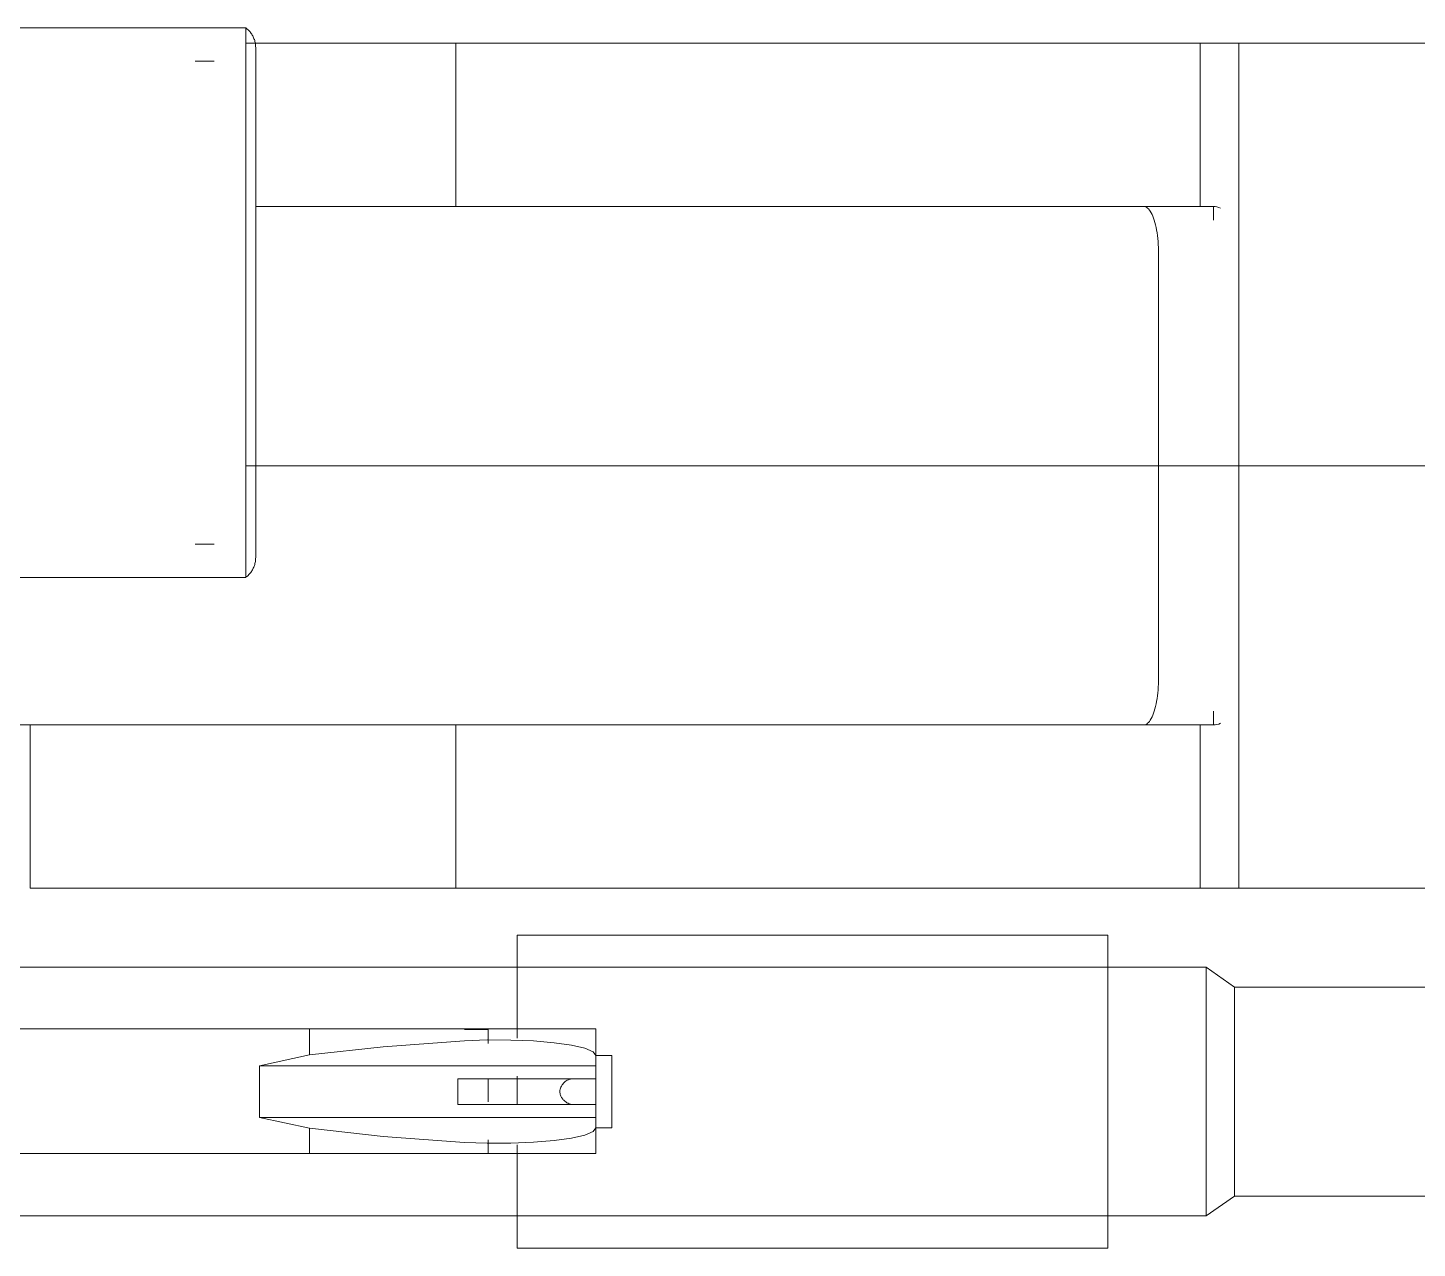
# Model space of a CAD drawing. Header units: inches. Extents: x -10318 to -7858, y -1627 to -453.
# Drawn here: x -8839.549 to -8836.228, y -578.41 to -575.494 of the extents above; entities that cross this region are included whole.
import ezdxf

# ---------------------------------------------------------------- set-up
doc = ezdxf.new("R2010")
doc.units = ezdxf.units.IN
doc.header["$MEASUREMENT"] = 0
doc.layers.add('A-GENM', color=13, linetype='Continuous', lineweight=9)

# ---------------------------------------------------------------- blocks, each defined once
blk = doc.blocks.new('Plasma_Rifle_Gun_19964 - Plasma_Rifle_Gun_19964-5158450-4-Lower')
at = {"layer": 'A-GENM'}
for p, q in [((0.18, 1.0094), (0.6821, 1.0094)), ((0.6821, 1.0094), (2.4612, 1.0094)), ((0.6821, 1.0094), (0.6821, 0.6194)), ((2.4612, 1.0094), (2.5536, 1.0094)), ((2.4612, 1.0094), (2.4612, 0.6194)), ((2.5536, 1.0094), (3.7241, 1.0094)), ((2.5536, 0), (2.5536, 1.0094)), ((2.3263, 0.6194), (0.2033, 0.6194)), ((2.3263, 0.6194), (0.2033, 0.6194)), ((0.2033, 0.6194), (2.3263, 0.6194)), ((2.4927, 0.6194), (2.3263, 0.6194)), ((2.4927, 0.6194), (2.3263, 0.6194)), ((2.3263, 0.6194), (2.4927, 0.6194)), ((2.4927, 0.5864), (2.4927, 0.6194)), ((2.4927, 0.6194), (2.4927, 0.5864)), ((2.3617, 0), (2.3617, 0.5068)), ((0.18, 0), (2.3617, 0)), ((2.3617, 0), (0.18, 0)), ((2.5571, 0), (2.3617, 0)), ((2.3617, -0.5068), (2.3617, 0)), ((2.3617, 0), (2.5571, 0)), ((3.7241, 0), (2.5536, 0)), ((2.5536, 0), (3.7241, 0)), ((2.5536, -1.0094), (2.5536, 0)), ((2.4927, -0.6194), (2.4927, -0.5864)), ((2.4927, -0.5864), (2.4927, -0.6194)), ((-0.8551, -0.6194), (2.3263, -0.6194)), ((-0.8551, -0.6194), (2.3263, -0.6194)), ((2.3263, -0.6194), (-0.8551, -0.6194)), ((-0.3354, -0.6194), (-0.3354, -1.0094)), ((0.6821, -0.6194), (0.6821, -1.0094)), ((2.3263, -0.6194), (2.4927, -0.6194)), ((2.3263, -0.6194), (2.4927, -0.6194)), ((2.4927, -0.6194), (2.3263, -0.6194)), ((2.4612, -0.6194), (2.4612, -1.0094)), ((0.6821, -1.0094), (-0.3354, -1.0094)), ((2.4612, -1.0094), (0.6821, -1.0094)), ((2.5536, -1.0094), (2.4612, -1.0094)), ((3.7241, -1.0094), (2.5536, -1.0094))]:
    blk.add_line(p, q, dxfattribs=at)
for centre, start_param, end_param in [((2.4927, 0.5068), 6.021386, 6.283185), ((2.4927, -0.5068), 3.141593, 3.403392)]:
    blk.add_ellipse(centre, major_axis=(0, 0.1126), ratio=0.572231, start_param=start_param, end_param=end_param, dxfattribs=at)
for points, knots in [([(2.3617, 0.5068), (2.3616, 0.5265), (2.3592, 0.5559), (2.3516, 0.5873), (2.3442, 0.6055), (2.3355, 0.6168), (2.3294, 0.6194), (2.3263, 0.6194)], [0, 0, 0, 0, 0.333333, 0.5, 0.666667, 0.833333, 1, 1, 1, 1]), ([(2.3263, -0.6194), (2.3294, -0.6194), (2.3355, -0.6168), (2.3442, -0.6055), (2.3516, -0.5873), (2.3592, -0.5559), (2.3616, -0.5265), (2.3617, -0.5068)], [0, 0, 0, 0, 0.166667, 0.333333, 0.5, 0.666667, 1, 1, 1, 1])]:
    blk.add_open_spline(points, degree=3, knots=knots, dxfattribs=at)
blk = doc.blocks.new('M4_Assault_Rifle_14308 - M4_Assault_Rifle_14308-V5-4-Lower')
at = {"layer": 'A-GENM'}
for p, q in [((9.18, 2.5417), (8.2845, 2.5417)), ((9.18, 2.5417), (9.18, 1.8851)), ((9.1045, 2.462), (9.0591, 2.462)), ((9.18, 1.8851), (9.18, 1.2286)), ((9.0591, 1.3083), (9.1045, 1.3083)), ((8.2845, 1.2286), (9.18, 1.2286)), ((11.2407, 0.3741), (9.8288, 0.3741)), ((9.8288, 0.1273), (9.8288, 0.3741)), ((11.2407, 0), (11.2407, 0.3741)), ((11.4754, 0.297), (8.3485, 0.297)), ((11.5428, 0.2498), (11.4754, 0.297)), ((11.4754, 0), (11.4754, 0.297)), ((12.4351, 0.2498), (11.5428, 0.2498)), ((11.5428, 0), (11.5428, 0.2498)), ((8.3485, 0.1498), (9.3324, 0.1498)), ((9.7027, 0.1498), (9.3324, 0.1498)), ((9.3324, 0.1498), (9.3324, 0.0875)), ((10.0168, 0.1498), (9.7027, 0.1498)), ((9.7593, 0.1498), (9.7027, 0.1498)), ((9.7593, 0.1482), (9.7027, 0.1482)), ((9.8288, 0.1498), (9.7593, 0.1498)), ((9.7593, 0.1498), (9.7593, 0.1151)), ((9.7593, 0.1151), (9.7593, 0.1482)), ((10.0168, 0.0865), (10.0168, 0.1498)), ((9.2131, 0.0615), (9.3324, 0.0875)), ((10.0165, 0.0865), (10.0165, -0.0865)), ((10.0168, 0.0865), (10.0168, 0.0615)), ((10.0546, 0.0865), (10.0168, 0.0865)), ((10.0546, 0), (10.0546, 0.0865)), ((9.2131, -0.0615), (9.2131, 0.0615)), ((9.2131, 0.0615), (10.0168, 0.0615)), ((9.8288, 0), (9.8288, 0.0371)), ((10.0168, 0.0615), (10.0168, 0.0308)), ((9.9619, 0.0308), (9.6872, 0.0308)), ((9.6872, 0.0308), (10.0168, 0.0308)), ((9.6872, 0), (9.6872, 0.0308)), ((9.6872, -0.0308), (9.6872, 0.0308)), ((9.7593, 0.0308), (9.7593, -0.0247)), ((9.7593, -0.0247), (9.7593, 0.0308)), ((9.9619, 0.0308), (10.0168, 0.0308)), ((10.0168, -0.0308), (10.0168, 0.0308)), ((9.6872, -0.0308), (9.6872, 0)), ((9.6872, -0.0308), (9.9619, -0.0308)), ((10.0168, -0.0308), (9.6872, -0.0308)), ((9.8288, -0.0298), (9.8288, 0)), ((10.0168, -0.0308), (9.9619, -0.0308)), ((10.0168, -0.0308), (10.0168, -0.0615)), ((10.0546, -0.0865), (10.0546, 0)), ((11.2407, -0.3741), (11.2407, 0)), ((11.4754, -0.297), (11.4754, 0)), ((11.5428, -0.2498), (11.5428, 0)), ((9.3324, -0.0875), (9.2131, -0.0615)), ((10.0168, -0.0615), (9.2131, -0.0615)), ((10.0168, -0.0615), (10.0168, -0.0865)), ((9.3324, -0.0875), (9.3324, -0.1482)), ((10.0168, -0.1482), (10.0168, -0.0865)), ((10.0168, -0.0865), (10.0546, -0.0865)), ((9.7593, -0.1151), (9.7593, -0.1482)), ((9.7593, -0.1482), (9.7593, -0.1151)), ((9.8288, -0.3741), (9.8288, -0.1273)), ((9.3324, -0.1482), (8.3485, -0.1482)), ((9.3324, -0.1482), (9.7027, -0.1482)), ((9.7027, -0.1482), (10.0168, -0.1482)), ((9.7027, -0.1482), (9.7593, -0.1482)), ((9.7593, -0.1482), (9.7027, -0.1482)), ((9.7593, -0.1482), (9.8288, -0.1482)), ((11.4754, -0.297), (11.5428, -0.2498)), ((11.5428, -0.2498), (12.4351, -0.2498)), ((8.3485, -0.297), (11.4754, -0.297)), ((9.8288, -0.3741), (11.2407, -0.3741))]:
    blk.add_line(p, q, dxfattribs=at)
at = {"layer": 'A-GENM', "flags": 128}
for points in [[(9.18, 2.5417), (9.1819, 2.5402), (9.1837, 2.5387), (9.1854, 2.5371), (9.1871, 2.5354), (9.1887, 2.5337), (9.1903, 2.5319), (9.1917, 2.5301), (9.1931, 2.5282), (9.1944, 2.5262), (9.1956, 2.5242), (9.1968, 2.5221), (9.1979, 2.52), (9.1988, 2.5179), (9.1997, 2.5157), (9.2005, 2.5135), (9.2013, 2.5112), (9.2019, 2.509), (9.2024, 2.5067), (9.2029, 2.5043), (9.2032, 2.502), (9.2035, 2.4997), (9.2036, 2.4973), (9.2037, 2.4949), (9.2037, 2.4945)], [(9.2037, 2.4945), (9.2037, 2.494), (9.2037, 2.4925), (9.2037, 2.4901), (9.2037, 2.4867), (9.2037, 2.4823), (9.2037, 2.477), (9.2037, 2.4707), (9.2037, 2.4635), (9.2037, 2.4554), (9.2037, 2.4464), (9.2037, 2.4364), (9.2037, 2.4256), (9.2037, 2.4139), (9.2037, 2.4014), (9.2037, 2.388), (9.2037, 2.3739), (9.2037, 2.3589), (9.2037, 2.3432), (9.2037, 2.3268), (9.2037, 2.3097), (9.2037, 2.2918), (9.2037, 2.2734), (9.2037, 2.2543), (9.2037, 2.2346), (9.2037, 2.2144), (9.2037, 2.1936), (9.2037, 2.1723), (9.2037, 2.1506), (9.2037, 2.1285), (9.2037, 2.1059), (9.2037, 2.083), (9.2037, 2.0598), (9.2037, 2.0364), (9.2037, 2.0126), (9.2037, 1.9887), (9.2037, 1.9646), (9.2037, 1.9404), (9.2037, 1.9161), (9.2037, 1.8917), (9.2037, 1.8851)], [(9.2037, 1.8851), (9.2037, 1.9095), (9.2037, 1.9338), (9.2037, 1.9581), (9.2037, 1.9822), (9.2037, 2.0062), (9.2037, 2.03), (9.2037, 2.0535), (9.2037, 2.0768), (9.2037, 2.0998), (9.2037, 2.1224), (9.2037, 2.1447), (9.2037, 2.1665), (9.2037, 2.1879), (9.2037, 2.2088), (9.2037, 2.2292), (9.2037, 2.249), (9.2037, 2.2683), (9.2037, 2.2869), (9.2037, 2.3049), (9.2037, 2.3222), (9.2037, 2.3389), (9.2037, 2.3548), (9.2037, 2.3699), (9.2037, 2.3843), (9.2037, 2.3979), (9.2037, 2.4106), (9.2037, 2.4225), (9.2037, 2.4336), (9.2037, 2.4438), (9.2037, 2.453), (9.2037, 2.4614), (9.2037, 2.4689), (9.2037, 2.4754), (9.2037, 2.481), (9.2037, 2.4856), (9.2037, 2.4892), (9.2037, 2.4919), (9.2037, 2.4937), (9.2037, 2.4944)], [(9.2037, 1.2758), (9.2037, 1.2763), (9.2037, 1.2778), (9.2037, 1.2802), (9.2037, 1.2836), (9.2037, 1.288), (9.2037, 1.2933), (9.2037, 1.2996), (9.2037, 1.3068), (9.2037, 1.3149), (9.2037, 1.3239), (9.2037, 1.3339), (9.2037, 1.3447), (9.2037, 1.3564), (9.2037, 1.3689), (9.2037, 1.3823), (9.2037, 1.3964), (9.2037, 1.4114), (9.2037, 1.4271), (9.2037, 1.4435), (9.2037, 1.4606), (9.2037, 1.4785), (9.2037, 1.4969), (9.2037, 1.516), (9.2037, 1.5357), (9.2037, 1.5559), (9.2037, 1.5767), (9.2037, 1.598), (9.2037, 1.6197), (9.2037, 1.6418), (9.2037, 1.6644), (9.2037, 1.6872), (9.2037, 1.7105), (9.2037, 1.7339), (9.2037, 1.7577), (9.2037, 1.7816), (9.2037, 1.8057), (9.2037, 1.8299), (9.2037, 1.8542), (9.2037, 1.8786), (9.2037, 1.8851)], [(9.2037, 1.8851), (9.2037, 1.8608), (9.2037, 1.8365), (9.2037, 1.8122), (9.2037, 1.7881), (9.2037, 1.7641), (9.2037, 1.7403), (9.2037, 1.7168), (9.2037, 1.6935), (9.2037, 1.6705), (9.2037, 1.6479), (9.2037, 1.6256), (9.2037, 1.6038), (9.2037, 1.5824), (9.2037, 1.5615), (9.2037, 1.5411), (9.2037, 1.5213), (9.2037, 1.502), (9.2037, 1.4834), (9.2037, 1.4654), (9.2037, 1.4481), (9.2037, 1.4314), (9.2037, 1.4155), (9.2037, 1.4004), (9.2037, 1.386), (9.2037, 1.3724), (9.2037, 1.3597), (9.2037, 1.3478), (9.2037, 1.3367), (9.2037, 1.3265), (9.2037, 1.3173), (9.2037, 1.3089), (9.2037, 1.3014), (9.2037, 1.2949), (9.2037, 1.2893), (9.2037, 1.2847), (9.2037, 1.2811), (9.2037, 1.2784), (9.2037, 1.2766), (9.2037, 1.2759)], [(9.2037, 1.2758), (9.2036, 1.2735), (9.2035, 1.2711), (9.2033, 1.2688), (9.2029, 1.2664), (9.2025, 1.2641), (9.202, 1.2618), (9.2014, 1.2595), (9.2007, 1.2573), (9.1999, 1.2551), (9.199, 1.2529), (9.1981, 1.2507), (9.197, 1.2486), (9.1959, 1.2465), (9.1947, 1.2445), (9.1934, 1.2425), (9.192, 1.2406), (9.1906, 1.2388), (9.189, 1.237), (9.1875, 1.2352), (9.1858, 1.2335), (9.1841, 1.2319), (9.1823, 1.2304), (9.1804, 1.2289), (9.18, 1.2286)], [(9.3324, 0.0875), (9.5082, 0.107), (9.7027, 0.1214)], [(9.7027, 0.1214), (9.7572, 0.1234), (9.8133, 0.1233), (9.8676, 0.1211), (9.917, 0.1169), (9.9587, 0.111), (9.9904, 0.1037), (10.0101, 0.0954), (10.0168, 0.0865)], [(9.7027, -0.1214), (9.5082, -0.107), (9.3324, -0.0875)], [(10.0168, -0.0865), (10.0101, -0.0954), (9.9904, -0.1037), (9.9587, -0.111), (9.917, -0.1169), (9.8676, -0.1211), (9.8133, -0.1233), (9.7572, -0.1234), (9.7027, -0.1214)]]:
    blk.add_lwpolyline(points, dxfattribs=at)
at = {"layer": 'A-GENM'}
for points, knots in [([(9.9619, 0.0308), (9.9594, 0.0307), (9.9549, 0.03), (9.9487, 0.0274), (9.9438, 0.0242), (9.9396, 0.0204), (9.9358, 0.016), (9.9321, 0.0095), (9.931, 0.0039), (9.9307, 0)], [0, 0, 0, 0, 0.2, 0.35, 0.475, 0.5875, 0.7, 0.8125, 1, 1, 1, 1]), ([(9.9307, 0), (9.9309, -0.0031), (9.9319, -0.0088), (9.9355, -0.0156), (9.94, -0.0209), (9.9449, -0.025), (9.9523, -0.0293), (9.9581, -0.0307), (9.9619, -0.0308)], [0, 0, 0, 0, 0.15, 0.3, 0.425, 0.55, 0.7, 1, 1, 1, 1])]:
    blk.add_open_spline(points, degree=3, knots=knots, dxfattribs=at)

msp = doc.modelspace()

# ---------------------------------------------------------------- block references
at = {"layer": 'A-GENM'}
for name, p in [('M4_Assault_Rifle_14308 - M4_Assault_Rifle_14308-V5-4-Lower', (-8848.2081, -578.0354)), ('Plasma_Rifle_Gun_19964 - Plasma_Rifle_Gun_19964-5158450-4-Lower', (-8839.2081, -576.5399))]:
    msp.add_blockref(name, p, dxfattribs=at)

doc.saveas('drawing.dxf')
